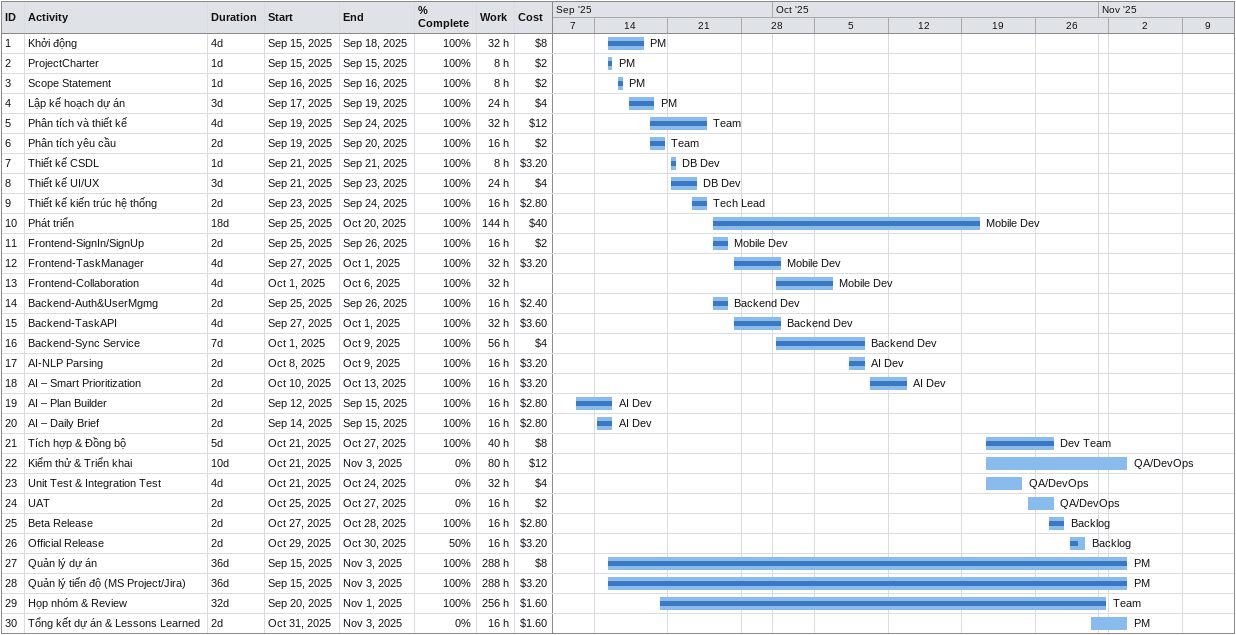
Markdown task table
| ID | Task | Duration | Start | Finish | Resources | % complete | Work (h) | Cost ($) |
|---|---|---|---|---|---|---|---|---|
| 1 | Khởi động | 4d | 2025-09-15 | 2025-09-18 | PM | 100 | 32 | 8 |
| 2 | ProjectCharter | 1d | 2025-09-15 | 2025-09-15 | PM | 100 | 8 | 2 |
| 3 | Scope Statement | 1d | 2025-09-16 | 2025-09-16 | PM | 100 | 8 | 2 |
| 4 | Lập kế hoạch dự án | 3d | 2025-09-17 | 2025-09-19 | PM | 100 | 24 | 4 |
| 5 | Phân tích và thiết kế | 4d | 2025-09-19 | 2025-09-24 | Team | 100 | 32 | 12 |
| 6 | Phân tích yêu cầu | 2d | 2025-09-19 | 2025-09-20 | Team | 100 | 16 | 2 |
| 7 | Thiết kế CSDL | 1d | 2025-09-21 | 2025-09-21 | DB Dev | 100 | 8 | 3.20 |
| 8 | Thiết kế UI/UX | 3d | 2025-09-21 | 2025-09-23 | DB Dev | 100 | 24 | 4 |
| 9 | Thiết kế kiến trúc hệ thống | 2d | 2025-09-23 | 2025-09-24 | Tech Lead | 100 | 16 | 2.80 |
| 10 | Phát triển | 18d | 2025-09-25 | 2025-10-20 | Mobile Dev | 100 | 144 | 40 |
| 11 | Frontend-SignIn/SignUp | 2d | 2025-09-25 | 2025-09-26 | Mobile Dev | 100 | 16 | 2 |
| 12 | Frontend-TaskManager | 4d | 2025-09-27 | 2025-10-01 | Mobile Dev | 100 | 32 | 3.20 |
| 13 | Frontend-Collaboration | 4d | 2025-10-01 | 2025-10-06 | Mobile Dev | 100 | 32 |  |
| 14 | Backend-Auth&UserMgmg | 2d | 2025-09-25 | 2025-09-26 | Backend Dev | 100 | 16 | 2.40 |
| 15 | Backend-TaskAPI | 4d | 2025-09-27 | 2025-10-01 | Backend Dev | 100 | 32 | 3.60 |
| 16 | Backend-Sync Service | 7d | 2025-10-01 | 2025-10-09 | Backend Dev | 100 | 56 | 4 |
| 17 | AI-NLP Parsing | 2d | 2025-10-08 | 2025-10-09 | AI Dev | 100 | 16 | 3.20 |
| 18 | AI – Smart Prioritization | 2d | 2025-10-10 | 2025-10-13 | AI Dev | 100 | 16 | 3.20 |
| 19 | AI – Plan Builder | 2d | 2025-09-12 | 2025-09-15 | AI Dev | 100 | 16 | 2.80 |
| 20 | AI – Daily Brief | 2d | 2025-09-14 | 2025-09-15 | AI Dev | 100 | 16 | 2.80 |
| 21 | Tích hợp & Đồng bộ | 5d | 2025-10-21 | 2025-10-27 | Dev Team | 100 | 40 | 8 |
| 22 | Kiểm thử & Triển khai | 10d | 2025-10-21 | 2025-11-03 | QA/DevOps | 0 | 80 | 12 |
| 23 | Unit Test & Integration Test | 4d | 2025-10-21 | 2025-10-24 | QA/DevOps | 0 | 32 | 4 |
| 24 | UAT | 2d | 2025-10-25 | 2025-10-27 | QA/DevOps | 0 | 16 | 2 |
| 25 | Beta Release | 2d | 2025-10-27 | 2025-10-28 | Backlog | 100 | 16 | 2.80 |
| 26 | Official Release | 2d | 2025-10-29 | 2025-10-30 | Backlog | 50 | 16 | 3.20 |
| 27 | Quản lý dự án | 36d | 2025-09-15 | 2025-11-03 | PM | 100 | 288 | 8 |
| 28 | Quản lý tiến độ (MS Project/Jira) | 36d | 2025-09-15 | 2025-11-03 | PM | 100 | 288 | 3.20 |
| 29 | Họp nhóm & Review | 32d | 2025-09-20 | 2025-11-01 | Team | 100 | 256 | 1.60 |
| 30 | Tổng kết dự án & Lessons Learned | 2d | 2025-10-31 | 2025-11-03 | PM | 0 | 16 | 1.60 |
